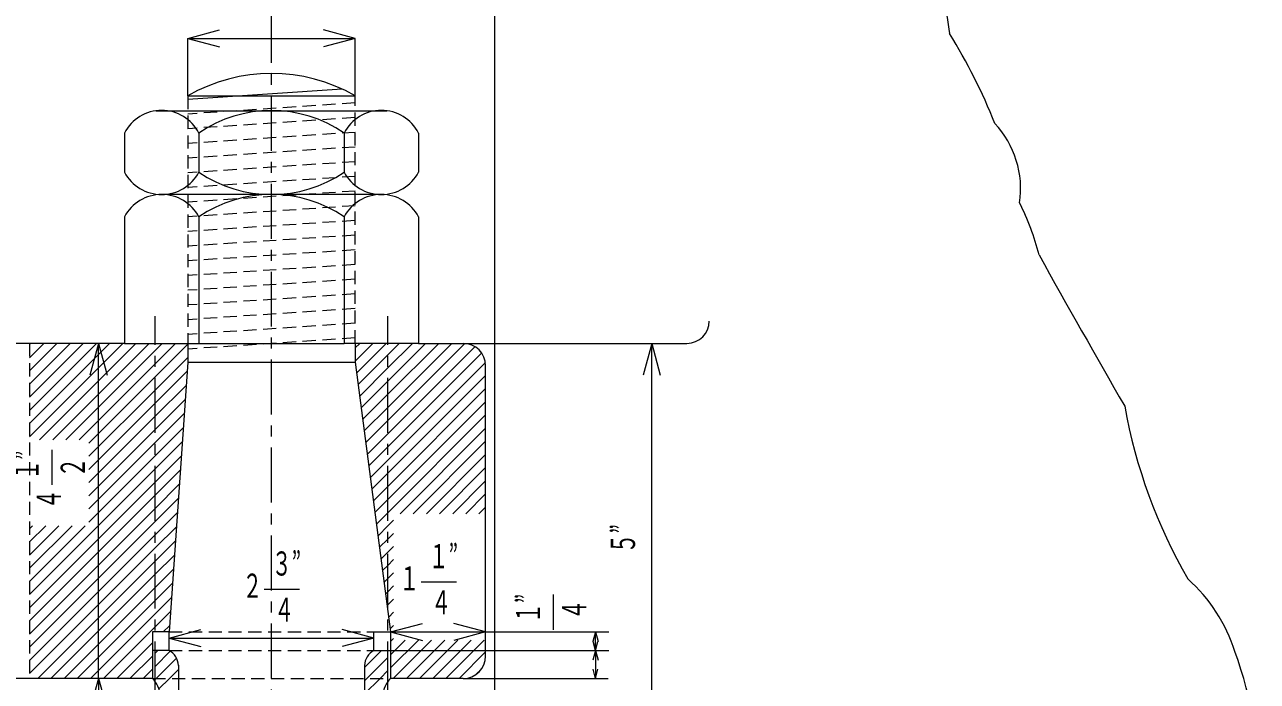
# Model space of a CAD drawing. Units: millimetres, scale not verified. Extents: x -6153 to 6153, y -4352 to 4352.
# Drawn here: x 2449 to 4131, y 2144 to 3040 of the extents above; entities that cross this region are included whole.
import ezdxf
from ezdxf.enums import TextEntityAlignment as Align

# ---------------------------------------------------------------- set-up
doc = ezdxf.new("R2010")
doc.units = ezdxf.units.MM
doc.header["$LTSCALE"] = 15
doc.linetypes.add('CHAIN1', pattern=[8, 5, -1, 1, -1])
doc.linetypes.add('DASHED1', pattern=[1.8, 1.2, -0.6])
for name, color, linetype, lineweight in [('0-0_0', 3, 'Continuous', 18), ('0-1_芯', 4, 'CHAIN1', 18), ('0-2_寸法', 2, 'Continuous', 18)]:
    doc.layers.add(name, color=color, linetype=linetype, lineweight=lineweight)
doc.styles.add('ＭＳ ゴシック', font='')
doc.styles.get('ＭＳ ゴシック').set_extended_font_data('MS Gothic')

msp = doc.modelspace()

# ---------------------------------------------------------------- linework, layer by layer
at = {"layer": '0-0_0'}
for p, q in [((3090.96, 2127.39), (3090.96, 3564.31)), ((2882.75, 2951.89), (2671.86, 2937.94)), ((2671.86, 2942.73), (2900.46, 2942.73)), ((2628.68, 2922.41), (2943.64, 2922.41)), ((2585.5, 2891.93), (2585.5, 2838.59)), ((2687.1, 2891.93), (2687.1, 2838.59)), ((2885.22, 2891.93), (2885.22, 2838.59)), ((2986.82, 2891.93), (2986.82, 2838.59)), ((2936.02, 2808.11), (2636.3, 2808.11)), ((2585.5, 2777.63), (2585.5, 2604.91)), ((2687.1, 2777.63), (2687.1, 2604.91)), ((2885.22, 2777.63), (2885.22, 2604.91)), ((2986.82, 2777.63), (2986.82, 2604.91)), ((2585.5, 2604.91), (2435.64, 2604.91)), ((2455.96, 2603.36), (2457.51, 2604.91)), ((2455.96, 2585.4), (2475.47, 2604.91)), ((2455.96, 2567.44), (2493.43, 2604.91)), ((2455.96, 2549.48), (2511.39, 2604.91)), ((2455.96, 2531.52), (2529.35, 2604.91)), ((2455.96, 2513.56), (2547.31, 2604.91)), ((2455.96, 2495.6), (2565.27, 2604.91)), ((2455.96, 2477.63), (2583.23, 2604.91)), ((2601.19, 2604.91), (2469.66, 2473.38)), ((2619.15, 2604.91), (2487.62, 2473.38)), ((2627.41, 2595.2), (2505.58, 2473.38)), ((2585.5, 2604.91), (2687.1, 2604.91)), ((2627.41, 2595.2), (2637.11, 2604.91)), ((2627.41, 2577.24), (2655.07, 2604.91)), ((2627.41, 2559.28), (2671.86, 2603.73)), ((2671.86, 2604.91), (2671.86, 2579.51)), ((2687.1, 2604.91), (2885.22, 2604.91)), ((2986.82, 2604.91), (2885.22, 2604.91)), ((2900.46, 2604.91), (2900.46, 2579.51)), ((2900.46, 2598.85), (2906.52, 2604.91)), ((2900.46, 2580.88), (2924.48, 2604.91)), ((2902.38, 2564.85), (2942.44, 2604.91)), ((2944.91, 2589.41), (2960.4, 2604.91)), ((2944.91, 2571.45), (2978.36, 2604.91)), ((2944.91, 2553.49), (2996.32, 2604.91)), ((2944.91, 2535.53), (3014.28, 2604.91)), ((2944.91, 2517.57), (3032.24, 2604.91)), ((2944.91, 2499.61), (3050.12, 2604.82)), ((2944.91, 2481.65), (3063.69, 2600.43)), ((2944.91, 2463.69), (3072.9, 2591.68)), ((2986.82, 2604.91), (3047.78, 2604.91)), ((3047.78, 2604.91), (3352.9, 2604.91)), ((2627.41, 2577.24), (2523.54, 2473.38)), ((2627.41, 2541.32), (2671.86, 2585.77)), ((2671.86, 2579.51), (2646.46, 2211.21)), ((2671.86, 2579.51), (2900.46, 2579.51)), ((2900.46, 2579.51), (2948.72, 2211.21)), ((2904.46, 2548.97), (2944.91, 2589.41)), ((2944.91, 2445.73), (3077.95, 2578.77)), ((3078.26, 2178.19), (3078.26, 2574.43)), ((2627.41, 2559.28), (2536.97, 2468.84)), ((2627.41, 2523.36), (2670.99, 2566.94)), ((2906.54, 2533.09), (2944.91, 2571.45)), ((2944.91, 2427.77), (3078.26, 2561.12)), ((2627.41, 2541.32), (2536.97, 2450.88)), ((2627.41, 2505.4), (2669.66, 2547.65)), ((2908.62, 2517.21), (2944.91, 2553.49)), ((2944.91, 2409.81), (3078.26, 2543.16)), ((2627.41, 2523.36), (2536.97, 2432.92)), ((2627.41, 2487.44), (2668.33, 2528.36)), ((2910.7, 2501.33), (2944.91, 2535.53)), ((2944.91, 2391.85), (3078.26, 2525.2)), ((2627.41, 2469.48), (2667, 2509.07)), ((2912.78, 2485.45), (2944.91, 2517.57)), ((2944.91, 2373.89), (3078.26, 2507.24)), ((2627.41, 2505.4), (2536.97, 2414.96)), ((2536.97, 2361.08), (2665.67, 2489.78)), ((2914.87, 2469.57), (2944.91, 2499.61)), ((2961.51, 2372.53), (3078.26, 2489.28)), ((2627.41, 2487.44), (2536.97, 2397)), ((2916.95, 2453.69), (2944.91, 2481.65)), ((2455.96, 2262.11), (2664.34, 2470.49)), ((2627.41, 2469.48), (2536.97, 2379.04)), ((2919.03, 2437.81), (2944.91, 2463.69)), ((2979.47, 2372.53), (3078.26, 2471.32)), ((2455.96, 2244.15), (2663.01, 2451.2)), ((2921.11, 2421.93), (2944.91, 2445.73)), ((2997.43, 2372.53), (3078.26, 2453.36)), ((2627.41, 2397.64), (2661.68, 2431.91)), ((2923.19, 2406.05), (2944.91, 2427.77)), ((3015.39, 2372.53), (3078.26, 2435.4)), ((2627.41, 2379.68), (2660.35, 2412.62)), ((2925.27, 2390.17), (2944.91, 2409.81)), ((3033.35, 2372.53), (3078.26, 2417.43)), ((2455.96, 2226.19), (2627.41, 2397.64)), ((2627.41, 2361.72), (2659.02, 2393.33)), ((2927.35, 2374.29), (2944.91, 2391.85)), ((3051.31, 2372.53), (3078.26, 2399.47)), ((2455.96, 2208.23), (2627.41, 2379.68)), ((2627.41, 2343.76), (2657.69, 2374.04)), ((2929.43, 2358.41), (2944.91, 2373.89)), ((3069.27, 2372.53), (3078.26, 2381.51)), ((2627.41, 2361.72), (2455.96, 2190.27)), ((2455.96, 2280.07), (2532.08, 2356.19)), ((2460.24, 2356.19), (2455.96, 2351.91)), ((2514.12, 2356.19), (2455.96, 2298.03)), ((2496.16, 2356.19), (2455.96, 2315.99)), ((2478.2, 2356.19), (2455.96, 2333.95)), ((2627.41, 2325.8), (2656.36, 2354.74)), ((2931.51, 2342.53), (2944.91, 2355.93)), ((2944.91, 2355.93), (2952.68, 2363.7)), ((2627.41, 2343.76), (2455.96, 2172.31)), ((2933.59, 2326.65), (2944.91, 2337.97)), ((2944.91, 2337.97), (2952.68, 2345.74)), ((2627.41, 2325.8), (2455.96, 2154.35)), ((2627.41, 2307.83), (2655.03, 2335.45)), ((2944.91, 2320.01), (2952.68, 2327.78)), ((2627.41, 2307.83), (2467.28, 2147.71)), ((2627.41, 2289.87), (2653.7, 2316.16)), ((2935.67, 2310.77), (2944.91, 2320.01)), ((2944.91, 2302.05), (2952.68, 2309.82)), ((2627.41, 2289.87), (2485.24, 2147.71)), ((2627.41, 2271.91), (2652.37, 2296.87)), ((2937.75, 2294.89), (2944.91, 2302.05)), ((2944.91, 2284.08), (2952.68, 2291.86)), ((2627.41, 2271.91), (2503.2, 2147.71)), ((2627.41, 2253.95), (2651.04, 2277.58)), ((2939.83, 2279.01), (2944.91, 2284.08)), ((2944.91, 2266.12), (2952.68, 2273.9)), ((2627.41, 2253.95), (2521.16, 2147.71)), ((2627.41, 2235.99), (2649.71, 2258.29)), ((2941.92, 2263.13), (2944.91, 2266.12)), ((2944.91, 2248.16), (2952.68, 2255.94)), ((2627.41, 2218.03), (2648.38, 2239)), ((2944, 2247.25), (2944.91, 2248.16)), ((2946.08, 2231.37), (2952.68, 2237.98)), ((2627.41, 2235.99), (2539.12, 2147.71)), ((2627.41, 2218.03), (2557.08, 2147.71)), ((2623.6, 2211.21), (2623.6, 2147.71)), ((2638.54, 2211.21), (2647.05, 2219.71)), ((2948.16, 2215.49), (2952.68, 2220.01)), ((2948.72, 2211.21), (2948.72, 2147.71)), ((2575.04, 2147.71), (2623.6, 2196.26)), ((2948.72, 2198.09), (2952.68, 2202.05)), ((2948.72, 2180.13), (2968.7, 2200.11)), ((2948.72, 2162.17), (2986.66, 2200.11)), ((2952.21, 2147.71), (3004.62, 2200.11)), ((2970.18, 2147.71), (3022.58, 2200.11)), ((2988.14, 2147.71), (3040.54, 2200.11)), ((3006.1, 2147.71), (3058.5, 2200.11)), ((3024.06, 2147.71), (3076.46, 2200.11)), ((2593, 2147.71), (2623.6, 2178.3)), ((2646.46, 2185.81), (2623.6, 2185.81)), ((2627.41, 2182.11), (2631.1, 2185.81)), ((2627.41, 2164.15), (2648.12, 2184.86)), ((2628.93, 2147.71), (2656.66, 2175.44)), ((2913.16, 2162.53), (2936.43, 2185.81)), ((2916.29, 2147.71), (2944.91, 2176.32)), ((2925.86, 2185.81), (2948.72, 2185.81)), ((3042.02, 2147.71), (3078.26, 2183.95)), ((2610.97, 2147.71), (2623.6, 2160.34)), ((2646.89, 2147.71), (2659.16, 2159.98)), ((2659.16, 2165.86), (2659.16, 1754.01)), ((2913.16, 2165.55), (2913.16, 1754.01)), ((2934.25, 2147.71), (2944.91, 2158.36)), ((3066.09, 2153.82), (3072.14, 2159.87)), ((2623.6, 2147.71), (2435.64, 2147.71)), ((2627.41, 2146.19), (2628.93, 2147.71)), ((2632.57, 2133.39), (2646.89, 2147.71)), ((2913.16, 2144.57), (2916.29, 2147.71)), ((2913.16, 2126.61), (2934.25, 2147.71)), ((3047.78, 2147.71), (2948.72, 2147.71))]:
    msp.add_line(p, q, dxfattribs=at)
at = {"layer": '0-0_0', "color": 1, "linetype": 'DASHED1'}
for p, q in [((2671.86, 2942.73), (2671.86, 2604.91)), ((2900.46, 2933.02), (2671.86, 2917.9)), ((2900.46, 2604.91), (2900.46, 2942.73)), ((2900.46, 2912.98), (2671.86, 2897.85)), ((2900.46, 2892.93), (2671.86, 2877.81)), ((2900.46, 2872.89), (2671.86, 2857.77)), ((2900.46, 2852.85), (2671.86, 2837.72)), ((2900.46, 2832.8), (2671.86, 2817.68)), ((2900.46, 2812.76), (2671.86, 2797.64)), ((2900.46, 2792.72), (2671.86, 2777.59)), ((2900.46, 2772.67), (2671.86, 2757.55)), ((2900.46, 2752.63), (2671.86, 2737.5)), ((2900.46, 2732.59), (2671.86, 2717.46)), ((2900.46, 2712.54), (2671.86, 2697.42)), ((2900.46, 2692.5), (2671.86, 2677.37)), ((2900.46, 2672.45), (2671.86, 2657.33)), ((2900.46, 2652.41), (2671.86, 2637.29)), ((2900.46, 2632.37), (2671.86, 2617.24)), ((2900.46, 2612.32), (2671.86, 2597.2)), ((2455.96, 2604.91), (2455.96, 2147.71)), ((2646.46, 2211.21), (2925.86, 2211.21)), ((2646.46, 2185.81), (2925.86, 2185.81)), ((2623.6, 2147.71), (2948.72, 2147.71))]:
    msp.add_line(p, q, dxfattribs=at)
at = {"layer": '0-0_0'}
for points in [[(2646.46, 2185.81), (2646.46, 2211.21), (2623.6, 2211.21)], [(2925.86, 2185.81), (2925.86, 2211.21), (2948.72, 2211.21)]]:
    msp.add_lwpolyline(points, dxfattribs=at)
for centre, radius, start, end in [((4077.76, 3091.52), 372.11, 174.47846, 189.88105), ((3053.59, 2618.91), 774.27, 21.68061, 31.86576), ((2786.16, 2743.65), 229.55, 60.13717, 119.86283), ((2636.3, 2865.79), 57.13, 27.2296, 152.7704), ((2786.16, 2747.97), 174.74, 55.46658, 124.53342), ((2936.02, 2865.79), 57.13, 27.2296, 152.7704), ((3678.39, 2816.04), 129.9, 351.45547, 43.19278), ((2636.3, 2865.68), 57.57, 208.07249, 331.92751), ((2786.16, 2984.32), 176.21, 235.79454, 304.20546), ((2936.02, 2865.68), 57.57, 208.07249, 331.92751), ((2636.3, 2750.53), 57.57, 28.07249, 151.92751), ((2786.16, 2631.89), 176.21, 55.79454, 124.20546), ((2936.02, 2750.53), 57.57, 28.07249, 151.92751), ((3496.28, 2640.28), 347.74, 14.19707, 26.73851), ((20509.47, 12031.31), 19096.81, 209.16281, 209.87464), ((3352.9, 2635.39), 30.48, 270, 360), ((3047.78, 2574.43), 30.48, 0, 90), ((4666.71, 2647.41), 727.81, 190.15319, 210.00415), ((3889.19, 2118.06), 221.45, 17.4017, 48.32336), ((2635.55, 2164.86), 23.62, 1.67967, 62.48729), ((2936.77, 2164.86), 23.62, 117.51271, 178.32033), ((3047.78, 2178.19), 30.48, 270, 0), ((3646.09, 2014.34), 485.15, 356.13874, 20.50567), ((2603.03, 2124.86), 30.75, 358.4247, 47.99771), ((2969.29, 2124.86), 30.75, 132.00229, 181.5753)]:
    msp.add_arc(centre, radius, start, end, dxfattribs=at)
at = {"layer": '0-1_芯'}
for p, q in [((2786.16, -372.2), (2786.16, 3458.88)), ((2627.41, 1522.98), (2627.41, 2641.91)), ((2944.91, 1522.98), (2944.91, 2641.91))]:
    msp.add_line(p, q, dxfattribs=at)
at = {"layer": '0-2_寸法'}
for p, q in [((2671.86, 3021.03), (2715.33, 3032.68)), ((2900.46, 3021.03), (2856.99, 3032.68)), ((2671.86, 2942.73), (2671.86, 3021.03)), ((2671.86, 3021.03), (2900.46, 3021.03)), ((2671.86, 3021.03), (2715.33, 3009.38)), ((2900.46, 3021.03), (2856.99, 3009.38)), ((2900.46, 2942.73), (2900.46, 3021.03)), ((2550.14, 2604.91), (2538.5, 2561.44)), ((2550.14, 2147.71), (2550.14, 2604.91)), ((2550.14, 2604.91), (2561.79, 2561.44)), ((3304.87, 2604.91), (3293.22, 2561.44)), ((3304.87, 2096.91), (3304.87, 2604.91)), ((3304.87, 2604.91), (3316.52, 2561.44)), ((2486.82, 2411.73), (2486.82, 2459.82)), ((2990.5, 2279.75), (3038.59, 2279.75)), ((2776.34, 2269.73), (2824.43, 2269.73)), ((3170.97, 2214.16), (3170.97, 2262.25)), ((2948.72, 2211.21), (2992.19, 2222.85)), ((3078.26, 2211.21), (3034.79, 2222.85)), ((2646.46, 2202.78), (2689.93, 2214.43)), ((2925.86, 2202.78), (2882.39, 2214.43)), ((2948.72, 2211.21), (3078.26, 2211.21)), ((2948.72, 2211.21), (2992.19, 2199.56)), ((3078.26, 2211.21), (3034.79, 2199.56)), ((3078.26, 2211.21), (3246.46, 2211.21)), ((3228.25, 2211.21), (3224.74, 2198.12)), ((3228.25, 2185.81), (3228.25, 2211.21)), ((3228.25, 2211.21), (3231.75, 2198.12)), ((2646.46, 2202.78), (2925.86, 2202.78)), ((2646.46, 2202.78), (2689.93, 2191.13)), ((2925.86, 2202.78), (2882.39, 2191.13)), ((3228.25, 2185.81), (3224.9, 2198.32)), ((3228.25, 2185.81), (3231.6, 2198.32)), ((2948.72, 2185.81), (3246.46, 2185.81)), ((3228.25, 2185.81), (3224.74, 2172.72)), ((3228.25, 2185.81), (3231.75, 2172.72)), ((3228.25, 2185.81), (3228.25, 2147.71)), ((3228.25, 2147.71), (3224.9, 2160.22)), ((3228.25, 2147.71), (3231.6, 2160.22)), ((2550.14, 2147.71), (2544.84, 2127.91)), ((2550.14, 2147.71), (2555.45, 2127.91)), ((2550.14, 2147.71), (2550.14, 2096.91)), ((3047.78, 2147.71), (3245.42, 2147.71))]:
    msp.add_line(p, q, dxfattribs=at)

# ---------------------------------------------------------------- texts
at = {"layer": '0-2_寸法', "style": 'ＭＳ ゴシック', "width": 0.6}
for s, p in [('１”', (2478.39, 2418.77)), ('２', (2541.42, 2422.13)), ('４', (2508.66, 2378.73)), ('５”', (3292.12, 2318.34)), ('１”', (3162.54, 2223.31)), ('４', (3225.57, 2227.8))]:
    msp.add_text(s, height=32.99, rotation=90, dxfattribs=at).set_placement(p, align=Align.BOTTOM_LEFT)
for s, p in [('３”', (2786.63, 2278.15)), ('１”', (3000.79, 2288.18)), ('２', (2746.59, 2247.89)), ('１', (2960.74, 2257.91)), ('４', (2789.99, 2215.13)), ('４', (3004.14, 2225.15))]:
    msp.add_text(s, height=32.99, dxfattribs=at).set_placement(p, align=Align.BOTTOM_LEFT)

doc.saveas('drawing.dxf')
